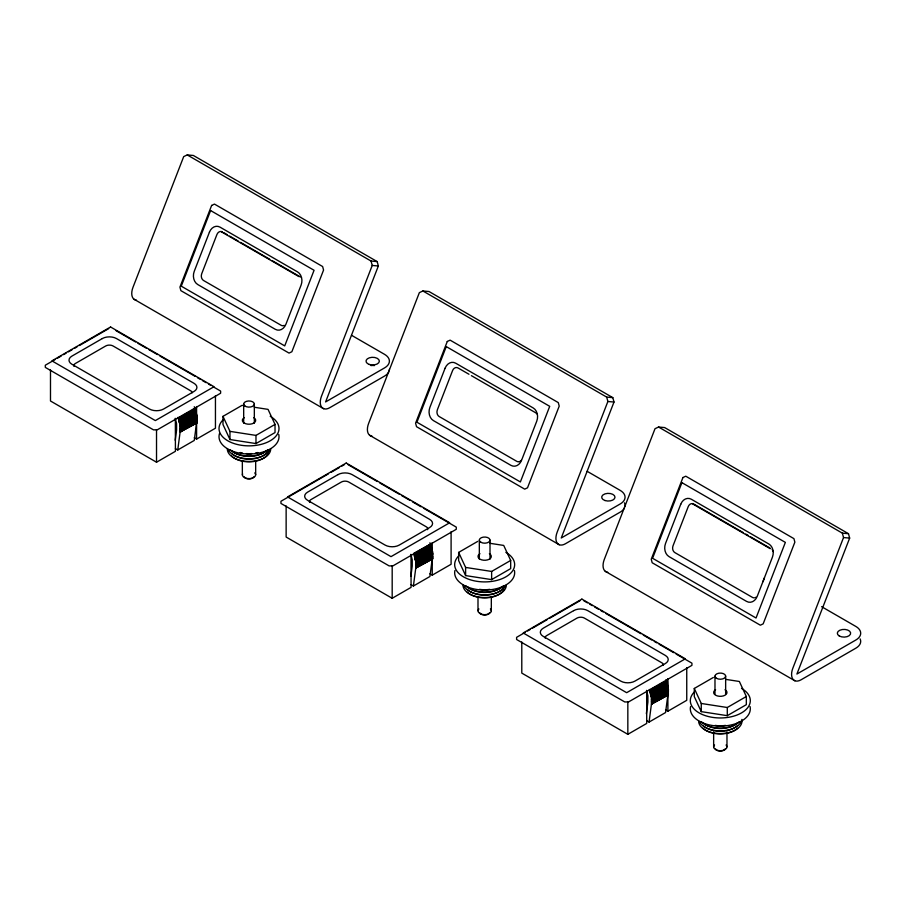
<?xml version="1.0" encoding="UTF-8"?>
<svg xmlns="http://www.w3.org/2000/svg" width="906" height="906" viewBox="0 0 906 906"><rect width="100%" height="100%" fill="white"/><g stroke="black" fill="none" stroke-linecap="round" stroke-linejoin="round"><path stroke-width="1.36" d="M175.232 440.293L176.579 429.999L176.579 423.736L175.232 418.289M175.402 448.606L177.757 449.965L180.113 432.037L197.078 422.785L197.078 421.97L180.113 431.222L180.113 430.407L197.078 421.154L197.078 420.339L180.113 429.591L180.113 428.765L197.078 419.523L197.078 418.697L180.113 427.949L180.113 427.134L197.078 417.881L197.078 417.066L180.113 426.318L180.045 425.48L196.987 416.035L196.761 415.129L179.818 424.574L179.592 423.668L196.534 414.235L196.319 413.329L179.365 422.762L179.15 421.856L196.092 412.423L195.866 411.517L178.924 420.962L178.697 420.056L195.639 410.622L195.424 409.716L178.482 419.15L178.256 418.244L195.198 408.81L194.258 406.726M196.613 422.513L194.258 440.441L177.757 449.965M410.882 576.341L412.23 566.046L412.23 559.783L410.882 554.347M411.052 584.653L413.408 586.023L415.763 568.085L432.74 558.832L432.74 558.017L415.763 567.269L415.763 566.454L432.74 557.201L432.74 556.386L415.763 565.638L415.763 564.823L431.086 555.978M432.264 558.56L429.908 576.499L413.408 586.023M646.363 713.69L647.892 702.105L647.892 695.842L646.544 690.395M646.703 720.712L649.07 722.071L651.425 704.143L668.39 694.891L667.915 693.803L651.425 703.328L651.425 702.512L668.39 693.26L667.915 692.173L651.425 701.697L651.425 700.882L668.39 691.629L667.892 678.651M667.915 694.619L665.559 712.546L649.07 722.071M136.444 300.169A13.33 7.701 -60 0 1 133.001 287.293L183.703 156.602L187.236 154.926L371.052 261.041L372.23 265.447L321.517 396.137A13.33 7.701 -60 0 0 329.682 407.745L384.518 376.092A16.659 9.615 0 0 0 388.821 371.777M187.236 154.926L193.363 155.47L377.168 261.596L378.346 265.99L325.605 401.936L384.518 367.927A16.659 9.615 0 0 0 384.518 354.325L351.517 335.277M372.094 436.216A13.33 7.701 -60 0 1 368.651 423.34L419.353 292.649L422.887 290.973L606.703 397.1L607.881 401.494L557.167 532.184A13.33 7.701 -60 0 0 565.333 543.804L620.168 512.139A16.659 9.615 0 0 0 624.483 507.836M422.887 290.973L429.014 291.528L612.818 397.643L613.996 402.038L561.256 537.994L620.168 503.985A16.659 9.615 0 0 0 620.168 490.373L587.179 471.324M762.943 581.709L764.46 577.802M607.756 572.275A13.33 7.701 -60 0 1 604.302 559.398L655.015 428.708L658.549 427.032L842.353 533.147L843.531 537.552L792.829 668.243A13.33 7.701 -60 0 0 800.983 679.851L855.819 648.198A16.659 9.615 0 0 0 860.134 638.9M658.549 427.032L664.664 427.575L848.48 533.702L849.658 538.096L796.906 674.041L855.819 640.032A16.659 9.615 0 0 0 855.819 626.431L821.606 606.669M55.051 359.58L45.3 365.22L45.3 367.394L153.465 429.84L157.236 429.84L220.622 393.238L220.622 391.064L213.329 386.851M57.486 358.176L61.144 356.069M63.59 354.654L66.025 353.249M68.46 351.845L72.118 349.727M74.552 348.323L76.999 346.919M79.434 345.514L108.686 328.618M179.433 417.564L195.198 408.81M178.482 419.15L195.424 409.716M178.697 420.056L195.639 410.622M178.924 420.962L195.866 411.517M179.15 421.856L196.092 412.423M179.365 422.762L196.319 413.329M179.592 423.668L196.534 414.235M179.818 424.574L196.761 415.129M180.113 425.775L196.987 416.035M180.113 426.318L197.078 417.066M181.291 426.454L197.078 417.881M180.113 427.949L197.078 418.697M180.113 428.765L197.078 419.523M180.113 429.591L197.078 420.339M180.113 430.407L197.078 421.154M180.113 431.222L197.078 421.97M180.113 432.037L197.078 422.785M254.359 407.258L268.051 409.376L275.028 424.404L275.028 432.57L255.979 443.566L229.965 439.535L222.989 424.518L222.989 416.352L242.038 405.356L244.779 405.775M50.487 369.875L50.487 400.996L156.523 462.219L175.424 451.313L175.356 418.81M194.235 437.734L196.591 439.093L215.447 428.21L215.447 395.662M222.989 416.352L229.965 431.369L255.979 435.401L275.028 424.404M328.493 473.815L280.951 501.267L280.951 503.442L389.116 565.899L392.887 565.899L456.284 529.297L456.284 527.122L423.464 508.175M330.939 472.411L339.467 467.485M341.902 466.08L344.348 464.676M413.68 553.396L430.622 543.962L430.848 544.868L413.906 554.302L414.574 555.287L431.075 545.763L431.301 546.669L414.359 556.103L415.027 557.099L431.516 547.575L431.743 548.481L414.801 557.915L415.027 558.821L431.969 549.376L432.185 550.282L415.242 559.727L415.469 560.621L432.411 551.188L432.638 552.094L415.763 562.377L432.74 553.124L432.74 553.94L415.763 563.192L415.763 564.008L432.74 554.755L432.74 555.571L415.763 564.823M413.906 554.302L430.848 544.868M414.133 555.208L431.075 545.763M414.359 556.103L431.301 546.669M414.574 557.009L431.516 547.575M415.979 557.235L431.743 548.481M415.027 558.821L431.969 549.376M415.242 559.727L432.185 550.282M415.469 560.621L432.411 551.188M416.873 560.848L432.638 552.094M415.763 562.377L432.74 553.124M415.763 563.192L432.74 553.94M415.763 564.008L432.74 554.755M415.763 565.638L432.74 556.386M415.763 566.454L432.74 557.201M415.763 567.269L432.74 558.017M415.763 568.085L432.74 558.832M490.01 543.317L503.713 545.435L510.678 560.452L510.678 568.617L491.63 579.614L465.616 575.593L458.64 560.565L458.64 552.411L477.689 541.403M286.137 505.922L286.137 537.054L392.185 598.277L411.075 587.371L411.007 554.868M429.886 573.781L432.241 575.151L451.097 564.257L451.097 531.72M458.64 552.411L465.616 567.428L491.63 571.448L510.678 560.452M525.14 632.399L516.601 637.326L516.601 639.5L624.766 701.946L628.538 701.946L691.935 665.344L691.935 663.169L676.136 654.053M527.575 630.984L530.01 629.579M532.456 628.175L547.077 619.727M549.523 618.322L579.999 600.723M668.39 690.814L651.425 700.055L651.425 699.239L668.39 689.987L668.39 689.172L651.425 698.424L668.288 688.141L668.062 687.246L651.12 696.68L650.904 695.774L667.847 686.34L667.62 685.434L650.678 694.868L650.451 693.973L667.394 684.528L667.178 683.622L650.225 693.067L650.01 692.161L666.952 682.728L666.725 681.822L649.783 691.255L649.557 690.349L666.499 680.916L665.831 679.93M649.557 690.349L666.499 680.916M649.783 691.255L666.725 681.822M650.01 692.161L666.952 682.728M650.225 693.067L667.178 683.622M650.451 693.973L667.394 684.528M650.678 694.868L667.62 685.434M650.904 695.774L667.847 686.34M651.12 696.68L668.062 687.246M651.425 697.88L668.288 688.141M651.425 698.424L668.39 689.172M651.425 699.239L668.39 689.987M651.425 700.055L667.915 690.531M651.425 700.882L668.39 691.629M651.425 701.697L668.39 692.444M651.425 702.512L668.39 693.26M651.425 703.328L668.39 694.075M651.425 704.143L668.39 694.891M725.672 679.364L739.364 681.482L746.329 696.51L746.329 704.675L727.292 715.672L701.267 711.64L694.29 696.623L694.29 688.458L713.339 677.462M521.788 641.98L521.788 673.101L627.835 734.324L646.725 723.418L646.658 690.916M665.536 709.84L667.892 711.199L686.748 700.315L686.748 667.767M694.29 688.458L701.267 703.475L727.292 707.507L746.329 696.51M371.052 261.041L377.168 261.596M372.23 265.447L378.346 265.99M606.703 397.1L612.818 397.643M607.881 401.494L613.996 402.038M842.353 533.147L848.48 533.702M843.531 537.552L849.658 538.096M178.029 417.349L178.697 418.334M180.045 425.48L180.26 424.654M430.622 543.962L429.908 542.773M649.342 689.455L650.01 690.44M651.346 697.586L651.573 696.759M223.623 232.616L227.259 234.711M229.682 236.115L238.153 241.007M240.577 242.4L269.66 259.195M272.072 260.588L299.943 276.67A5.164 4.077 -84.9 0 1 300.396 276.987M468.968 374.257L458.062 367.972A5.164 4.077 -84.9 0 0 452.581 370.565L437.383 409.739A5.164 4.077 -84.9 0 0 439.206 416.556L516.737 461.313A5.164 4.077 -84.9 0 0 518.81 461.743M471.392 375.662L535.593 412.728A5.164 4.077 -84.9 0 1 536.058 413.045M743.384 532.694L693.713 504.019A5.164 4.077 -84.9 0 0 688.232 506.613L673.033 545.797A5.164 4.077 -84.9 0 0 674.868 552.603L752.399 597.371A5.164 4.077 -84.9 0 0 754.46 597.79M745.808 534.098L748.231 535.491M750.655 536.896L770.032 548.085M221.392 231.823L298.923 276.579M692.694 503.929L770.225 548.685M133.941 299.184L323.623 408.697M369.591 435.242L559.274 544.755M605.242 571.29L794.924 680.802M116.104 330.724L135.549 341.947M137.984 343.351L146.489 348.266M148.924 349.671L157.429 354.574M159.864 355.979L195.107 376.33M197.531 377.734L199.966 379.138M202.4 380.543L206.047 382.649M208.471 384.053L210.905 385.458M348.119 464.676L377.281 481.516M379.716 482.909L399.161 494.144M401.585 495.548L410.101 500.452M412.524 501.856L421.03 506.771M583.77 600.723L587.416 602.83M589.84 604.234L592.275 605.638M594.71 607.043L598.356 609.149M600.78 610.542L603.215 611.946M605.638 613.351L640.893 633.702M643.317 635.106L651.822 640.021M654.257 641.425L656.691 642.818M659.115 644.223L673.702 652.648M666.057 680.825L666.284 681.731M666.499 682.637L666.725 683.543M666.952 684.449L667.167 685.344M667.394 686.25L667.62 687.156M650.225 691.346L650.451 692.252M650.678 693.147L650.904 694.053M651.12 694.959L651.346 695.865M430.407 544.778L430.622 545.684M430.848 546.59L431.075 547.484M431.301 548.39L431.516 549.296M431.743 550.202L431.969 551.097M414.133 553.487L414.359 554.393M414.574 555.287L414.801 556.193M415.027 557.099L415.242 558.005M415.469 558.9L415.695 559.806M415.922 560.712L415.763 561.833M194.745 408.719L194.971 409.625M195.198 410.531L195.424 411.437M195.639 412.343L195.866 413.238M196.092 414.144L196.308 415.05M196.534 415.956L196.613 416.794M178.924 419.24L179.15 420.146M179.377 421.041L179.592 421.947M179.818 422.853L180.045 423.759M727.292 707.507L727.292 715.672M726.974 731.935L726.974 746.906M725.649 676.159L725.649 693.849M714.981 676.159L714.981 693.849M713.645 731.935L713.645 746.906M701.267 703.475L701.267 711.64M667.915 691.357L667.915 692.173M667.892 692.807L667.892 711.199M651.89 698.696L651.89 699.511M651.89 700.327L651.89 701.153M651.89 701.969L651.89 702.784M651.89 703.6L651.89 704.415M627.835 701.788L627.835 734.324M491.63 571.448L491.63 579.614M491.324 597.247L491.324 610.848M489.999 540.101L489.999 559.149M479.331 540.101L479.331 559.149M477.994 597.247L477.994 610.848M465.616 567.428L465.616 575.593M432.241 542.603L432.241 575.151M416.239 562.649L416.239 563.464M416.239 564.279L416.239 565.095M416.239 565.91L416.239 566.726M416.239 567.541L416.239 568.356M392.185 565.729L392.185 598.277M255.979 435.401L255.979 443.566M255.673 461.199L255.673 474.801M254.337 404.053A5.334 3.08 0 0 1 246.341 406.715A5.334 3.08 0 0 1 246.341 401.381A5.334 3.08 0 0 1 254.337 404.053L254.337 423.102M243.68 404.053L243.68 423.102M242.344 461.199L242.344 474.801M229.965 431.369L229.965 439.535M196.613 417.609L196.613 418.425M196.613 419.252L196.613 420.067M196.613 420.882L196.613 421.698M196.591 406.545L196.591 439.093M180.588 426.59L180.588 427.406M180.588 428.221L180.588 429.048M180.588 429.863L180.588 430.678M180.588 431.494L180.588 432.309M156.523 429.682L156.523 462.219M222.412 231.913A5.164 4.077 -84.9 0 0 216.93 234.507L201.732 273.691A5.164 4.077 -84.9 0 0 203.556 280.498L281.087 325.265A5.164 4.077 -84.9 0 0 284.201 325.379M269.943 449.467A21.676 12.514 0 0 1 249.003 458.742A21.676 12.514 0 0 1 228.074 449.467M266.33 450.644A20 11.54 0 0 1 231.687 450.644M268.323 450.576A20 11.54 0 0 1 251.619 459.036A20 11.54 0 0 1 231.687 453.362M267.78 449.761A21.676 12.514 0 0 1 230.237 449.761M257.859 452.502A20 11.54 0 0 1 255.435 453.079M251.619 453.589A20 11.54 0 0 1 246.398 453.589M242.582 453.079A20 11.54 0 0 1 240.158 452.502M270.69 448.946A21.676 12.514 0 0 1 249.003 461.46A21.676 12.514 0 0 1 227.327 448.946M268.323 453.294A20 11.54 0 0 1 251.619 461.754A20 11.54 0 0 1 231.687 456.08M278.742 434.438A29.989 17.316 0 0 1 248.018 454.008A29.989 17.316 0 0 1 219.592 433.317M270.214 416.296A29.989 17.316 0 0 1 271.981 439.67A29.989 17.316 0 0 1 231.8 442.728A29.989 17.316 0 0 1 223.035 419.886M253.725 417.655A6.67 3.851 0 0 1 253.725 423.102A6.67 3.851 0 0 1 244.292 423.102A6.67 3.851 0 0 1 244.292 417.655M254.779 472.875A6.67 3.851 0 0 1 249.875 478.617A6.67 3.851 0 0 1 242.57 473.804M253.714 476.884A4.87 2.809 0 0 1 249.003 478.968A4.87 2.809 0 0 1 244.303 476.884M389.399 369.286A16.659 9.615 0 0 1 389.252 370.543M370.962 365.594A6.67 3.851 0 0 1 374.416 365.594M772.127 549.489A5.164 4.077 -84.9 0 1 772.501 549.942M773.09 551.041A5.164 4.077 -84.9 0 1 773.294 551.652M756 597.201A5.164 4.077 -84.9 0 1 755.513 597.484M741.912 719.421A21.676 12.514 0 0 1 722.207 730.802A21.676 12.514 0 0 1 699.375 721.572M737.631 722.75A20 11.54 0 0 1 702.999 722.75M737.631 725.468A20 11.54 0 0 1 702.999 725.468M739.092 721.867A21.676 12.514 0 0 1 701.538 721.867M725.491 725.4A20 11.54 0 0 1 715.14 725.4M741.991 721.051A21.676 12.514 0 0 1 720.315 733.566A21.676 12.514 0 0 1 698.639 721.051M737.631 728.186A20 11.54 0 0 1 702.999 728.186M750.055 706.555A29.989 17.316 0 0 1 720.315 726.125A29.989 17.316 0 0 1 690.576 706.555M741.527 688.401A29.989 17.316 0 0 1 743.294 711.776A29.989 17.316 0 0 1 703.113 714.834A29.989 17.316 0 0 1 694.336 691.991M725.027 689.76A6.67 3.851 0 0 1 725.027 695.208A6.67 3.851 0 0 1 715.604 695.208A6.67 3.851 0 0 1 715.604 689.76M726.091 744.981A6.67 3.851 0 0 1 720.315 750.757A6.67 3.851 0 0 1 714.54 744.981M725.015 748.99A4.87 2.809 0 0 1 720.315 751.074A4.87 2.809 0 0 1 715.615 748.99M624.483 502.853A16.659 9.615 0 0 1 624.902 506.601M536.477 413.43A5.164 4.077 -84.9 0 1 536.85 413.895M521.244 460.361A5.164 4.077 -84.9 0 1 520.814 460.792M520.35 461.154A5.164 4.077 -84.9 0 1 519.342 461.63M505.605 585.525A21.676 12.514 0 0 1 484.665 594.8A21.676 12.514 0 0 1 463.725 585.525M501.981 586.692A20 11.54 0 0 1 467.349 586.692M503.974 586.635A20 11.54 0 0 1 487.269 595.083A20 11.54 0 0 1 467.349 589.41M503.43 585.82A21.676 12.514 0 0 1 465.888 585.82M489.84 589.353A20 11.54 0 0 1 479.489 589.353M506.341 585.004A21.676 12.514 0 0 1 484.665 597.518A21.676 12.514 0 0 1 462.989 585.004M503.974 589.353A20 11.54 0 0 1 487.269 597.813A20 11.54 0 0 1 467.349 592.139M514.404 570.497A29.989 17.316 0 0 1 484.665 590.078A29.989 17.316 0 0 1 454.925 570.497M505.865 552.354A29.989 17.316 0 0 1 507.643 575.729A29.989 17.316 0 0 1 467.462 578.775A29.989 17.316 0 0 1 458.685 555.933M489.376 553.713A6.67 3.851 0 0 1 489.376 559.149A6.67 3.851 0 0 1 479.954 559.149A6.67 3.851 0 0 1 479.954 553.713M490.429 608.934A6.67 3.851 0 0 1 484.665 614.698A6.67 3.851 0 0 1 478.889 608.934M489.365 612.943A4.87 2.809 0 0 1 484.665 615.027A4.87 2.809 0 0 1 479.954 612.943M663.351 665.332A5.164 2.978 0 0 0 661.89 662.83L584.359 618.073A5.164 2.978 0 0 0 577.054 618.073L546.646 635.627A5.164 2.978 0 0 0 545.186 638.118M427.575 529.659A5.164 2.978 0 0 0 426.228 526.782L348.708 482.015A5.164 2.978 0 0 0 341.403 482.015L310.996 499.568A5.164 2.978 0 0 0 309.659 502.445M74.009 366.398A5.164 2.978 0 0 1 75.345 363.51L105.742 345.967A5.164 2.978 0 0 1 113.046 345.967L190.577 390.724A5.164 2.978 0 0 1 192.095 392.83M211.63 205.436L179.932 287.123L180.872 290.645L289.037 353.091L291.868 351.743L323.567 270.056L322.627 266.534L214.462 204.088L211.63 205.436M210.611 210.554L181.268 286.171L284.722 345.899L314.065 270.282L210.611 210.554M209.433 232.174L194.235 271.347A10 7.882 -84.9 0 0 197.768 284.541L275.299 329.308A10 7.882 -84.9 0 0 285.9 324.269L301.098 285.096A10 7.882 -84.9 0 0 297.564 271.902L220.033 227.146A10 7.882 -84.9 0 0 209.433 232.174M447.281 341.483L415.582 423.17L416.534 426.692L524.699 489.138L527.519 487.802L559.217 406.115L558.277 402.592L450.112 340.146L447.281 341.483M446.262 346.602L416.93 422.219L520.372 481.947L549.716 406.33L446.262 346.602M445.084 368.232L429.886 407.406A10 7.882 -84.9 0 0 433.419 420.599L510.95 465.356A10 7.882 -84.9 0 0 521.55 460.327L536.76 421.154A10 7.882 -84.9 0 0 533.215 407.96L455.695 363.204A10 7.882 -84.9 0 0 445.084 368.232M682.931 477.541L651.244 559.229L652.184 562.751L760.349 625.197L763.169 623.849L794.868 542.162L793.928 538.64L685.763 476.194L682.931 477.541M681.912 482.66L652.58 558.277L756.034 618.005L785.366 542.388L681.912 482.66M680.734 504.28L665.536 543.453A10 7.882 -84.9 0 0 669.07 556.646L746.601 601.414A10 7.882 -84.9 0 0 757.212 596.386L772.41 557.201A10 7.882 -84.9 0 0 768.877 544.019L691.346 499.251A10 7.882 -84.9 0 0 680.734 504.28M110.577 326.987L51.902 360.86L155.345 420.588L214.031 386.715L110.577 326.987M102.333 338.55L71.925 356.103A10 5.776 0 0 0 71.925 364.269L149.456 409.025A10 5.776 0 0 0 163.601 409.025L193.997 391.471A10 5.776 0 0 0 193.997 383.306L116.466 338.55A10 5.776 0 0 0 102.333 338.55M346.228 463.034L287.553 496.918L391.007 556.646L449.682 522.762L346.228 463.034M337.983 474.608L307.587 492.151A10 5.776 0 0 0 307.587 500.316L385.107 545.084A10 5.776 0 0 0 399.252 545.084L429.648 527.53A10 5.776 0 0 0 429.648 519.365L352.117 474.608A10 5.776 0 0 0 337.983 474.608M581.879 599.093L523.204 632.966L626.658 692.694L685.332 658.821L581.879 599.093M573.634 610.655L543.238 628.209A10 5.776 0 0 0 543.238 636.374L620.769 681.131A10 5.776 0 0 0 634.902 681.131L665.298 663.577A10 5.776 0 0 0 665.298 655.412L587.779 610.655A10 5.776 0 0 0 573.634 610.655M369.354 364.484A6.67 3.851 0 0 0 379.354 361.154A6.67 3.851 0 0 0 369.354 357.813A6.67 3.851 0 0 0 369.354 364.484M716.544 678.334A5.334 3.08 0 0 0 725.468 676.952A5.334 3.08 0 0 0 718.934 673.181A5.334 3.08 0 0 0 716.544 678.334M839.273 635.978A6.67 3.851 0 0 0 850.428 634.257A6.67 3.851 0 0 0 842.263 629.534A6.67 3.851 0 0 0 839.273 635.978M605.004 500.531A6.67 3.851 0 0 0 615.004 497.201A6.67 3.851 0 0 0 605.004 493.872A6.67 3.851 0 0 0 605.004 500.531M480.893 542.286A5.334 3.08 0 0 0 489.818 540.905A5.334 3.08 0 0 0 483.283 537.133A5.334 3.08 0 0 0 480.893 542.286"/></g></svg>
